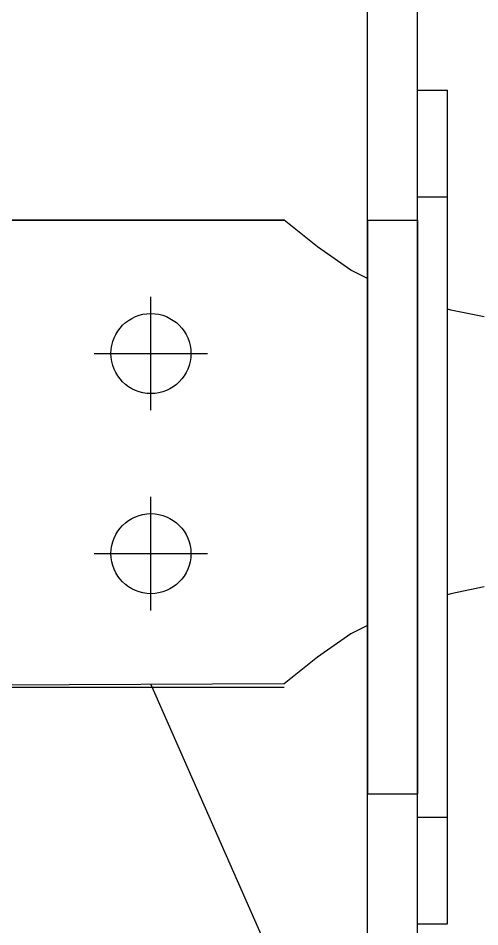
# Model space of a CAD drawing. Extents: x -668440 to 1010955, y -1678500 to 210463.
# Drawn here: x -556846 to -555461, y -1045732 to -1043008 of the extents above; entities that cross this region are included whole.
import ezdxf

# ---------------------------------------------------------------- set-up
doc = ezdxf.new("R2010")
doc.units = 0
doc.header["$MEASUREMENT"] = 0
doc.layers.get('0').update_dxf_attribs({"color": 3, "linetype": 'CONTINUOUS'})
for name, color, linetype in [('_1-3_L-CS', 1, 'CONTINUOUS'), ('BOLT', 4, 'CONTINUOUS'), ('C400-N19-6M22_d', 7, 'CONTINUOUS'), ('cfhole_d', 7, 'CONTINUOUS'), ('cfr_d', 7, 'CONTINUOUS'), ('chole', 7, 'CONTINUOUS'), ('COL_H-300x300x10x15x13', 7, 'CONTINUOUS'), ('cwr_d', 7, 'CONTINUOUS')]:
    doc.layers.add(name, color=color, linetype=linetype)

# ---------------------------------------------------------------- blocks, each defined once
blk = doc.blocks.new('剛接合部C1Y')
at = {"layer": '_1-3_L-CS'}
blk.add_line((-222714.62063, -409125.27507), (-222634.52507, -409307.21283), dxfattribs=at)
at = {"layer": 'BOLT'}
for p, q in [((-222714.62063, -409043.07507), (-222714.62063, -409009.07507)), ((-222731.62063, -409026.07507), (-222697.62063, -409026.07507)), ((-222714.62063, -409103.07507), (-222714.62063, -409069.07507)), ((-222731.62063, -409086.07507), (-222697.62063, -409086.07507))]:
    blk.add_line(p, q, dxfattribs=at)
at = {"layer": 'C400-N19-6M22_d'}
for p, q in [((-222874.62063, -408986.07507), (-222674.62063, -408986.07507)), ((-222664.62063, -408994.07507), (-222674.62063, -408986.07507)), ((-222654.62063, -409001.07507), (-222664.62063, -408994.07507)), ((-222649.62063, -409003.57507), (-222654.62063, -409001.07507)), ((-222624.62063, -409013.07507), (-222625.62063, -409012.77507)), ((-222614.62063, -409015.07507), (-222624.62063, -409013.07507)), ((-222614.62063, -409096.07507), (-222624.62063, -409098.07507)), ((-222624.62063, -409098.07507), (-222625.62063, -409098.37507)), ((-222649.62063, -409107.57507), (-222654.62063, -409110.07507)), ((-222654.62063, -409110.07507), (-222664.62063, -409117.07507)), ((-222664.62063, -409117.07507), (-222674.62063, -409125.07507)), ((-222674.62063, -409125.07507), (-222874.62063, -409126.07507))]:
    blk.add_line(p, q, dxfattribs=at)
for centre in [(-222714.62063, -409026.07507), (-222714.62063, -409086.07507)]:
    blk.add_circle(centre, 12, dxfattribs=at)
at = {"layer": 'cfhole_d'}
for p, q in [((-222649.62063, -408986.07507), (-222649.62063, -409158.07507)), ((-222649.62063, -408986.07507), (-222634.62063, -408986.07507)), ((-222634.62063, -408986.07507), (-222634.62063, -409158.07507)), ((-222649.62063, -409158.07507), (-222634.62063, -409158.07507))]:
    blk.add_line(p, q, dxfattribs=at)
at = {"layer": 'cfr_d'}
for p, q in [((-222634.62063, -409197.07507), (-222634.62063, -408947.07507)), ((-222634.62063, -408947.07507), (-222625.62063, -408947.07507)), ((-222625.62063, -409197.07507), (-222625.62063, -408947.07507)), ((-222634.62063, -408979.07507), (-222625.62063, -408979.07507)), ((-222634.62063, -409165.07507), (-222625.62063, -409165.07507)), ((-222634.62063, -409197.07507), (-222625.62063, -409197.07507))]:
    blk.add_line(p, q, dxfattribs=at)
at = {"layer": 'chole'}
for centre in [(-222714.62063, -409026.07507), (-222714.62063, -409086.07507)]:
    blk.add_circle(centre, 12, dxfattribs=at)
at = {"layer": 'COL_H-300x300x10x15x13'}
for p, q in [((-222649.62063, -409599.07507), (-222649.62063, -407799.07507)), ((-222634.62063, -409599.07507), (-222634.62063, -407799.07507))]:
    blk.add_line(p, q, dxfattribs=at)
at = {"layer": 'cwr_d'}
for p, q in [((-222674.62063, -408986.07507), (-222874.62063, -408986.07507)), ((-222874.62063, -409126.07507), (-222674.62063, -409126.07507))]:
    blk.add_line(p, q, dxfattribs=at)
for centre in [(-222714.62063, -409026.07507), (-222714.62063, -409086.07507)]:
    blk.add_circle(centre, 12, dxfattribs=at)

msp = doc.modelspace()

# ---------------------------------------------------------------- block references
at = {"xscale": 10, "yscale": 10, "zscale": 10}
msp.add_blockref('剛接合部C1Y', (1670698.6842, 3046247.35843, 5600), dxfattribs=at)

doc.saveas('drawing.dxf')
